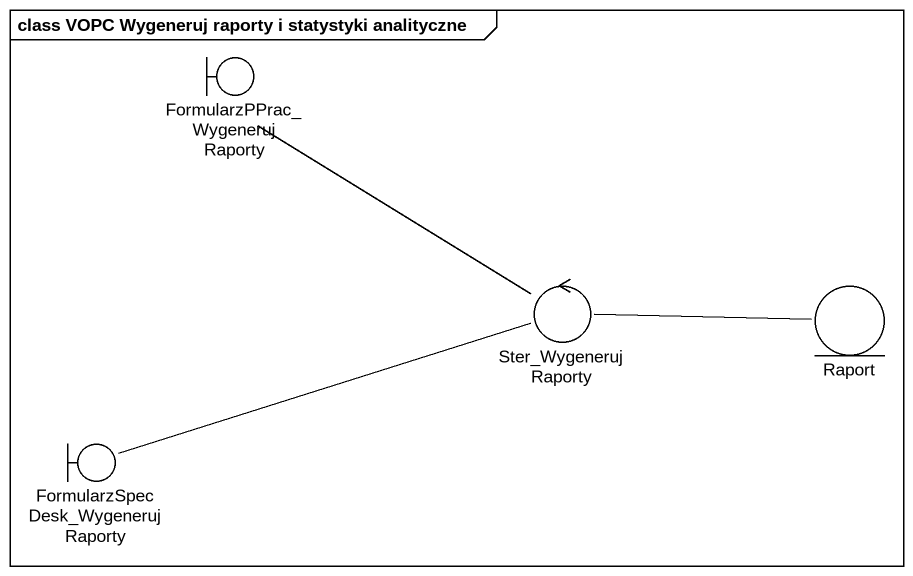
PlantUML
@startuml
mainframe class VOPC Wygeneruj raporty i statystyki analityczne
boundary "FormularzPPrac_WygenerujRaporty" as FormularzPPrac
control Ster_WygenerujRaporty
entity Raport
boundary "FormularzSpecDesk_WygenerujRaporty" as FormularzSpecDesk
Ster_WygenerujRaporty -up- FormularzPPrac
Ster_WygenerujRaporty -left- FormularzSpecDesk
Raport -left- Ster_WygenerujRaporty
@enduml
